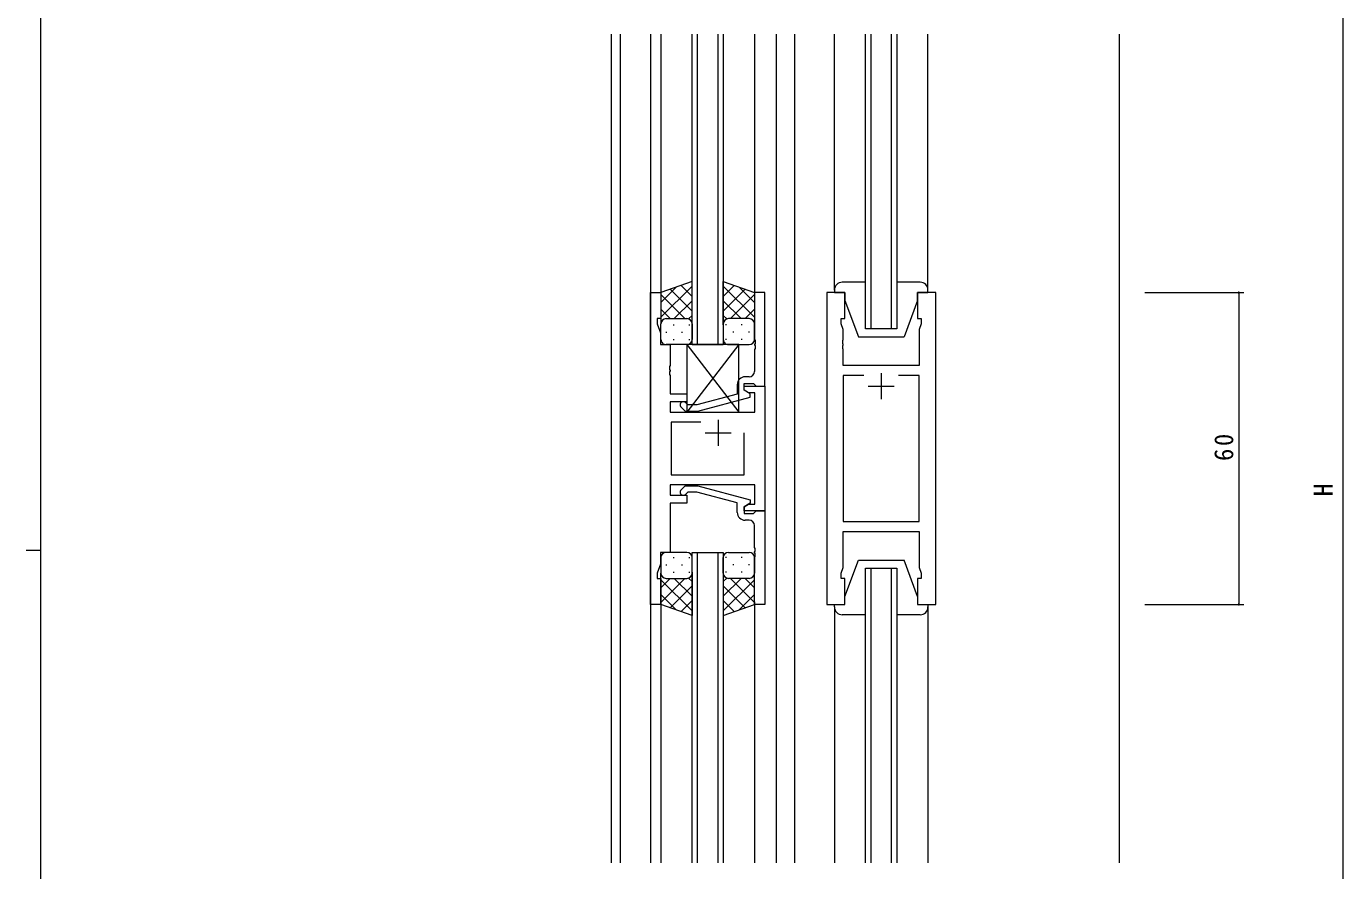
# Model space of a CAD drawing. Units: millimetres on the paper. Extents: x -420 to 373, y -297 to 267.
# Drawn here: x -420.5 to -167.2, y -59.8 to 102.7 of the extents above; entities that cross this region are included whole.
import ezdxf
from ezdxf.enums import TextEntityAlignment as Align

# ---------------------------------------------------------------- set-up
doc = ezdxf.new("R2010")
doc.units = ezdxf.units.MM
for name, color, linetype, lineweight in [('0-1_YKK_ZWAK', 7, 'Continuous', 9), ('0-3_YKK_12', 2, 'Continuous', 9), ('0-4_YKK_D', 6, 'Continuous', 9), ('0-6_YKK_13', 4, 'Continuous', 9), ('0-7_YKK_11', 7, 'Continuous', 9)]:
    doc.layers.add(name, color=color, linetype=linetype, lineweight=lineweight)
doc.styles.add('ＭＳ ゴシック', font='')
doc.styles.get('ＭＳ ゴシック').set_extended_font_data('MS Gothic')

msp = doc.modelspace()

# ---------------------------------------------------------------- linework, layer by layer
at = {"layer": '0-1_YKK_ZWAK'}
for p, q in [((-417.7, -260.6), (-417.7, 264.4)), ((-420.5, 1.9), (-417.7, 1.9))]:
    msp.add_line(p, q, dxfattribs=at)
at = {"layer": '0-3_YKK_12'}
for p, q in [((-307.866, -58.308), (-307.866, 101.192)), ((-306.236, 101.192), (-306.236, -58.308)), ((-300.368, 101.192), (-300.368, -58.308)), ((-298.373, 101.192), (-298.364, 50.942)), ((-292.364, 41.442), (-292.364, 101.192)), ((-291.364, 101.192), (-291.364, 41.442)), ((-287.364, 41.442), (-287.364, 101.192)), ((-286.364, 101.192), (-286.364, 41.442)), ((-280.376, 101.192), (-280.366, 50.942)), ((-276.166, 101.192), (-276.166, -58.308)), ((-272.666, 101.192), (-272.666, -58.308)), ((-264.966, 51.942), (-264.966, 101.192)), ((-258.966, 44.442), (-258.966, 101.192)), ((-257.966, 101.192), (-257.966, 44.442)), ((-253.966, 44.442), (-253.966, 101.192)), ((-252.966, 101.192), (-252.966, 44.442)), ((-246.966, 51.942), (-246.966, 101.192)), ((-210.166, 101.192), (-210.166, -58.308)), ((-252.966, 44.442), (-258.966, 44.442)), ((-292.364, 41.442), (-286.364, 41.442)), ((-292.371, 1.442), (-286.371, 1.442)), ((-292.371, -58.308), (-292.371, 1.442)), ((-291.371, 1.442), (-291.371, -58.308)), ((-287.371, -58.308), (-287.371, 1.442)), ((-286.371, 1.442), (-286.371, -58.308)), ((-258.966, -1.558), (-252.966, -1.558)), ((-258.966, -58.308), (-258.966, -1.558)), ((-257.966, -1.558), (-257.966, -58.308)), ((-253.966, -58.308), (-253.966, -1.558)), ((-252.966, -1.558), (-252.966, -58.308)), ((-298.369, -8.058), (-298.36, -58.308)), ((-280.371, -8.058), (-280.361, -58.308)), ((-264.966, -9.058), (-264.966, -58.308)), ((-246.966, -9.058), (-246.966, -58.308))]:
    msp.add_line(p, q, dxfattribs=at)
at = {"layer": '0-4_YKK_D'}
for p, q in [((-167.158, 181.942), (-167.158, -154.058)), ((-205.256, 51.442), (-186.158, 51.442)), ((-187.158, 51.442), (-187.158, -8.558)), ((-205.256, -8.558), (-186.158, -8.558))]:
    msp.add_line(p, q, dxfattribs=at)
for centre, start, end in [((-187.158, 51.442), 90, 270), ((-187.158, 51.442), 270, 90), ((-187.158, -8.558), 90, 270), ((-187.158, -8.558), 270, 90)]:
    msp.add_arc(centre, 0.106, start, end, dxfattribs=at)
at = {"layer": '0-6_YKK_13'}
for p, q in [((-292.366, 53.585), (-298.366, 51.442)), ((-292.366, 45.221), (-292.366, 53.585)), ((-286.368, 53.585), (-280.368, 51.442)), ((-286.368, 45.221), (-286.368, 53.585)), ((-258.966, 53.442), (-263.466, 53.442)), ((-248.466, 53.442), (-252.966, 53.442)), ((-298.366, 46.71), (-292.366, 52.71)), ((-298.366, 49.539), (-295.405, 52.5)), ((-298.366, 51.442), (-298.366, 45.442)), ((-293.746, 46.442), (-298.366, 51.062)), ((-292.366, 47.891), (-296.562, 52.087)), ((-292.366, 50.719), (-294.478, 52.831)), ((-286.368, 50.719), (-284.256, 52.831)), ((-280.368, 46.71), (-286.368, 52.71)), ((-286.368, 47.891), (-282.172, 52.087)), ((-284.988, 46.442), (-280.368, 51.062)), ((-280.368, 49.539), (-283.329, 52.5)), ((-280.368, 51.442), (-280.368, 45.442)), ((-248.966, 49.942), (-248.966, 51.442)), ((-296.574, 46.442), (-298.366, 48.234)), ((-295.806, 46.442), (-292.366, 49.882)), ((-282.928, 46.442), (-286.368, 49.882)), ((-282.16, 46.442), (-280.368, 48.234)), ((-262.966, 49.942), (-260.366, 42.942)), ((-248.966, 49.942), (-251.566, 42.942)), ((-297.366, 46.442), (-293.766, 46.442)), ((-296.966, 46.442), (-293.366, 46.442)), ((-293.034, 46.385), (-292.366, 47.054)), ((-285.7, 46.385), (-286.368, 47.054)), ((-281.768, 46.442), (-285.368, 46.442)), ((-281.368, 46.442), (-284.968, 46.442)), ((-298.366, 42.442), (-298.366, 45.442)), ((-297.446, 43.806), (-297.246, 43.806)), ((-296.031, 45.221), (-295.831, 45.221)), ((-294.416, 43.806), (-294.216, 43.806)), ((-293.001, 45.221), (-292.801, 45.221)), ((-292.366, 45.442), (-292.366, 42.442)), ((-286.368, 45.442), (-286.368, 42.442)), ((-285.733, 45.221), (-285.933, 45.221)), ((-284.318, 43.806), (-284.518, 43.806)), ((-282.703, 45.221), (-282.903, 45.221)), ((-281.288, 43.806), (-281.488, 43.806)), ((-280.368, 42.442), (-280.368, 45.442)), ((-293.366, 41.442), (-297.366, 41.442)), ((-296.031, 42.391), (-295.831, 42.391)), ((-293.366, 41.442), (-283.366, 28.442)), ((-283.366, 41.442), (-293.366, 28.442)), ((-293.001, 42.391), (-292.801, 42.391)), ((-285.733, 42.391), (-285.933, 42.391)), ((-285.368, 41.442), (-281.368, 41.442)), ((-282.703, 42.391), (-282.903, 42.391)), ((-260.366, 42.942), (-251.566, 42.942)), ((-298.371, 0.442), (-298.371, -2.558)), ((-293.371, 1.442), (-297.371, 1.442)), ((-296.036, 0.494), (-295.836, 0.494)), ((-293.006, 0.494), (-292.806, 0.494)), ((-292.371, -2.558), (-292.371, 0.442)), ((-286.373, -2.558), (-286.373, 0.442)), ((-285.738, 0.494), (-285.938, 0.494)), ((-285.373, 1.442), (-281.373, 1.442)), ((-282.708, 0.494), (-282.908, 0.494)), ((-280.373, 0.442), (-280.373, -2.558)), ((-297.451, -0.921), (-297.251, -0.921)), ((-296.036, -2.336), (-295.836, -2.336)), ((-294.421, -0.921), (-294.221, -0.921)), ((-293.006, -2.336), (-292.806, -2.336)), ((-292.371, -2.336), (-292.371, -10.701)), ((-286.373, -2.336), (-286.373, -10.701)), ((-285.738, -2.336), (-285.938, -2.336)), ((-284.323, -0.921), (-284.523, -0.921)), ((-282.708, -2.336), (-282.908, -2.336)), ((-281.293, -0.921), (-281.493, -0.921)), ((-262.966, -7.058), (-260.366, -0.058)), ((-260.366, -0.058), (-251.566, -0.058)), ((-248.966, -7.058), (-251.566, -0.058)), ((-298.371, -8.558), (-298.371, -2.558)), ((-296.579, -3.558), (-298.371, -5.35)), ((-293.751, -3.558), (-298.371, -8.178)), ((-298.371, -3.826), (-292.371, -9.826)), ((-297.371, -3.558), (-293.771, -3.558)), ((-296.971, -3.558), (-293.371, -3.558)), ((-292.371, -5.006), (-296.567, -9.202)), ((-295.811, -3.558), (-292.371, -6.998)), ((-293.039, -3.501), (-292.371, -4.169)), ((-285.705, -3.501), (-286.373, -4.169)), ((-282.933, -3.558), (-286.373, -6.998)), ((-280.373, -3.826), (-286.373, -9.826)), ((-286.373, -5.006), (-282.177, -9.202)), ((-281.773, -3.558), (-285.373, -3.558)), ((-284.993, -3.558), (-280.373, -8.178)), ((-281.373, -3.558), (-284.973, -3.558)), ((-282.165, -3.558), (-280.373, -5.35)), ((-280.373, -8.558), (-280.373, -2.558)), ((-298.371, -6.654), (-295.41, -9.615)), ((-280.373, -6.654), (-283.334, -9.615)), ((-248.966, -7.058), (-248.966, -8.558)), ((-292.371, -10.701), (-298.371, -8.558)), ((-292.371, -7.835), (-294.483, -9.947)), ((-286.373, -7.835), (-284.261, -9.947)), ((-286.373, -10.701), (-280.373, -8.558)), ((-258.966, -10.558), (-263.466, -10.558)), ((-248.466, -10.558), (-252.966, -10.558))]:
    msp.add_line(p, q, dxfattribs=at)
for points in [[(-264.966, 51.942), (-264.966, 51.442), (-262.966, 51.442), (-262.966, 49.942)], [(-248.966, 51.442), (-246.966, 51.442), (-246.966, 51.942)], [(-264.966, -9.058), (-264.966, -8.558), (-262.966, -8.558), (-262.966, -7.058)], [(-248.966, -8.558), (-246.966, -8.558), (-246.966, -9.058)]]:
    msp.add_lwpolyline(points, dxfattribs=at)
msp.add_lwpolyline([(-283.366, 41.442), (-293.366, 41.442), (-293.366, 28.442), (-283.366, 28.442)], close=True, dxfattribs=at)
for centre, radius, start, end in [((-263.466, 51.942), 1.5, 90, 180), ((-248.466, 51.942), 1.5, 0, 90), ((-297.366, 45.442), 1, 89.99998, 179.99998), ((-297.366, 45.442), 1, 89.99998, 179.99998), ((-293.366, 45.442), 1, 359.99998, 89.99998), ((-293.366, 45.442), 1, 359.99998, 89.99998), ((-285.368, 45.442), 1, 89.99998, 179.99998), ((-285.368, 45.442), 1, 89.99998, 179.99998), ((-281.368, 45.442), 1, 359.99998, 89.99998), ((-281.368, 45.442), 1, 359.99998, 89.99998), ((-297.366, 42.442), 1, 179.99998, 269.99998), ((-293.366, 42.442), 1, 269.99998, 359.99998), ((-285.368, 42.442), 1, 179.99998, 269.99998), ((-281.368, 42.442), 1, 269.99998, 359.99998), ((-297.371, 0.442), 1, 90, 180), ((-293.371, 0.442), 1, 0, 90), ((-285.373, 0.442), 1, 90, 180), ((-281.373, 0.442), 1, 0, 90), ((-297.371, -2.558), 1, 180, 270), ((-297.371, -2.558), 1, 180, 270), ((-293.371, -2.558), 1, 270, 0), ((-293.371, -2.558), 1, 270, 0), ((-285.373, -2.558), 1, 180, 270), ((-285.373, -2.558), 1, 180, 270), ((-281.373, -2.558), 1, 270, 0), ((-281.373, -2.558), 1, 270, 0), ((-263.466, -9.058), 1.5, 180, 270), ((-248.466, -9.058), 1.5, 270, 0)]:
    msp.add_arc(centre, radius, start, end, dxfattribs=at)
at = {"layer": '0-7_YKK_11'}
for p, q in [((-259.316, 35.512), (-263.266, 35.512)), ((-255.966, 35.942), (-255.966, 30.942)), ((-281.366, 35.242), (-282.166, 35.242)), ((-258.466, 33.442), (-253.466, 33.442)), ((-290.715, 26.512), (-296.364, 26.512)), ((-287.364, 26.942), (-287.364, 21.942)), ((-289.864, 24.442), (-284.864, 24.442)), ((-281.364, 7.642), (-282.164, 7.642))]:
    msp.add_line(p, q, dxfattribs=at)
for points in [[(-300.364, -8.558), (-300.364, 51.442), (-298.364, 51.442), (-298.364, 46.442), (-299.064, 46.442), (-299.064, 45.442), (-298.434, 43.711), (-298.434, 41.442), (-296.564, 41.442), (-296.564, 37.4), (-296.684, 37.217), (-296.684, 36.667), (-296.564, 36.484), (-296.564, 36.4), (-296.684, 36.217), (-296.684, 35.667), (-296.564, 35.484), (-296.564, 31.942), (-293.364, 31.942), (-293.364, 30.442), (-296.564, 30.442), (-296.564, 28.442), (-280.294, 28.442), (-280.294, 32.142), (-281.498, 32.142), (-282.364, 32.642), (-282.364, 33.442), (-278.364, 33.442), (-278.364, 9.442), (-282.364, 9.442), (-282.364, 10.242), (-281.498, 10.742), (-280.294, 10.742), (-280.294, 14.442), (-296.564, 14.442), (-296.564, 12.442), (-293.364, 12.442), (-293.364, 10.942), (-296.564, 10.942), (-296.564, 1.442)], [(-278.366, 33.442), (-278.366, 51.442), (-280.366, 51.442), (-280.366, 42.4), (-280.246, 42.217), (-280.246, 41.667), (-280.366, 41.484), (-280.366, 41.4), (-280.246, 41.217), (-280.246, 40.667), (-280.366, 40.484), (-280.366, 36.242)], [(-259.316, 35.512), (-263.266, 35.512), (-263.266, 7.372), (-248.666, 7.372), (-248.666, 35.512), (-252.616, 35.512)], [(-294.49, 29.418), (-293.715, 28.642), (-291.269, 28.642), (-281.166, 31.349), (-281.166, 31.949), (-282.366, 32.642), (-282.366, 33.942), (-280.566, 33.942), (-280.366, 33.742), (-280.066, 33.442), (-278.366, 33.442)], [(-283.666, 33.742), (-283.666, 31.922), (-291.427, 29.842), (-293.217, 29.842), (-293.642, 30.266)], [(-290.715, 26.512), (-296.364, 26.512), (-296.364, 16.372), (-282.364, 16.372), (-282.364, 24.442)], [(-294.489, 13.466), (-293.713, 14.242), (-291.268, 14.242), (-281.164, 11.535), (-281.164, 10.935), (-282.364, 10.242), (-282.364, 8.942), (-280.564, 8.942), (-280.364, 9.142), (-280.064, 9.442), (-278.364, 9.442)], [(-283.664, 9.142), (-283.664, 10.963), (-291.426, 13.042), (-293.216, 13.042), (-293.64, 12.618)], [(-278.364, 9.442), (-278.364, -8.558), (-280.364, -8.558), (-280.364, 0.484), (-280.244, 0.667), (-280.244, 1.217), (-280.364, 1.4), (-280.364, 1.484), (-280.244, 1.667), (-280.244, 2.217), (-280.364, 2.4), (-280.364, 6.642)], [(-296.564, 1.442), (-298.434, 1.442), (-298.434, -0.827), (-299.064, -2.558), (-299.064, -3.558), (-298.364, -3.558), (-298.364, -8.558), (-300.364, -8.558)]]:
    msp.add_lwpolyline(points, dxfattribs=at)
msp.add_lwpolyline([(-266.466, 51.442), (-266.466, -8.558), (-262.966, -8.558), (-262.966, -3.558), (-263.666, -3.558), (-263.666, -2.558), (-263.266, -1.459), (-263.266, 5.442), (-248.666, 5.442), (-248.666, -1.459), (-248.266, -2.558), (-248.266, -3.558), (-248.966, -3.558), (-248.966, -8.558), (-245.466, -8.558), (-245.466, 51.442), (-248.966, 51.442), (-248.966, 46.442), (-248.266, 46.442), (-248.266, 45.442), (-248.666, 44.343), (-248.666, 37.442), (-263.266, 37.442), (-263.266, 40.484), (-263.386, 40.667), (-263.386, 41.217), (-263.266, 41.4), (-263.266, 41.484), (-263.386, 41.667), (-263.386, 42.217), (-263.266, 42.4), (-263.266, 44.343), (-263.666, 45.442), (-263.666, 46.442), (-262.966, 46.442), (-262.966, 51.442)], close=True, dxfattribs=at)
for centre, radius, start, end in [((-281.366, 36.242), 1, 270, 359.99998), ((-282.166, 33.742), 1.5, 90, 179.99998), ((-294.066, 29.842), 0.6, 44.99998, 225), ((-294.064, 13.042), 0.6, 134.99998, 315), ((-282.164, 9.142), 1.5, 180, 269.99998), ((-281.364, 6.642), 1, 0, 89.99998)]:
    msp.add_arc(centre, radius, start, end, dxfattribs=at)

# ---------------------------------------------------------------- texts
at = {"layer": '0-4_YKK_D', "color": 3, "style": 'ＭＳ ゴシック'}
msp.add_text('H', height=3.666, rotation=90, dxfattribs=at).set_placement((-167.958, 12.217), align=Align.BOTTOM_LEFT)
at = {"layer": '0-4_YKK_D', "color": 3, "insert": (-188.158, 19.042), "char_height": 3.666, "attachment_point": 7, "rotation": 90, "style": 'ＭＳ ゴシック'}
msp.add_mtext('\\T1.21;\\W0.95;60', dxfattribs=at)

doc.saveas('drawing.dxf')
